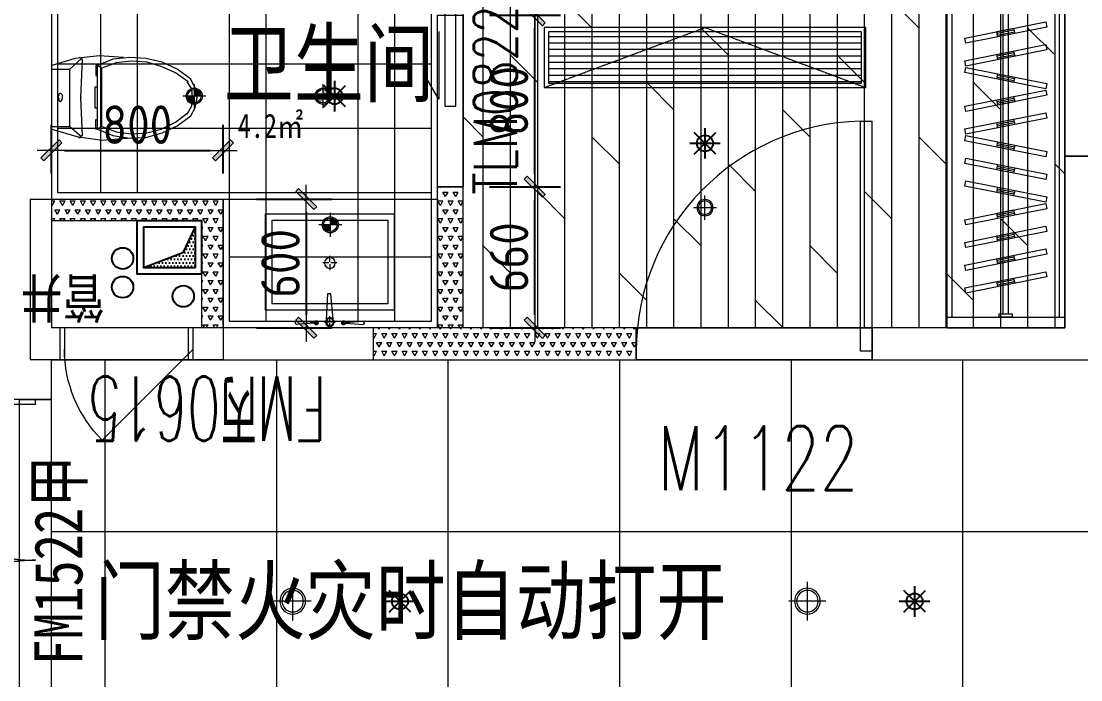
# Model space of a CAD drawing. Header units: millimetres. Extents: x 33621 to 401573, y -91663 to 133135.
# Drawn here: x 232790 to 237732, y 50554 to 53625 of the extents above; entities that cross this region are included whole.
import ezdxf
from ezdxf.enums import TextEntityAlignment as Align

# ---------------------------------------------------------------- set-up
doc = ezdxf.new("R2010")
doc.units = ezdxf.units.MM
doc.header["$LTSCALE"] = 10
for name, pattern in [('DASH', [0.35, 0.25, -0.1]), ('DOT', [0.2, 0.1, -0.1]), ('DOTE', [2.42, 2, -0.2, 0.02, -0.2]), ('HIDDEN', [0.375, 0.25, -0.125, 0, 0])]:
    doc.linetypes.add(name, pattern=pattern)
doc.layers.get('0').update_dxf_attribs({"color": 253})
doc.layers.get('Defpoints').update_dxf_attribs({"color": 250})
for name, color, linetype in [('DIM_LEAD', 253, 'Continuous'), ('EQUIP_喷头', 253, 'Continuous'), ('VPIPE-污水', 253, 'Continuous'), ('VPIPE-热给水', 253, 'Continuous'), ('VPIPE-给水', 253, 'Continuous'), ('WINDOW_TEXT', 253, 'Continuous'), ('填充', 253, 'Continuous'), ('洁具', 253, 'Continuous'), ('风道（排气道）', 253, 'Continuous')]:
    doc.layers.add(name, color=color, linetype=linetype)
for name, color, linetype, lineweight in [('DOOR【门】', 253, 'Continuous', 0), ('DS-4BS-FINISH【墙完成线】', 253, 'Continuous', 0), ('FC-FLOOR【地材分格】', 253, 'Continuous', 0), ('FF-Door【门】', 253, 'Continuous', 0), ('FF-FIXT【洁具】', 253, 'Continuous', 0), ('FF-FURN【成品家具】', 253, 'Continuous', 0), ('FF-FURN【成品家私】', 253, 'Continuous', 0), ('RC-FCU【空调设备】', 253, 'Continuous', 0), ('RC-FIN【天花轮廓线】', 253, 'Continuous', 0), ('RC-LIGHT【天花灯具】', 253, 'Continuous', 0), ('RC-Modelling【天花造型】', 253, 'Continuous', 0), ('RC-STR【天花细线】', 253, 'Continuous', 0), ('RC-Text【天花文字】', 253, 'Continuous', 0), ('TXT【平面空间文字】', 253, 'Continuous', 0), ('WALL', 253, 'Continuous', 0), ('Wall【新建墙】', 253, 'Continuous', 0), ('WINDOW', 253, 'Continuous', 0), ('新建墙体', 253, 'Continuous', 0)]:
    doc.layers.add(name, color=color, linetype=linetype, lineweight=lineweight)
doc.styles.add('_TCH_WINDOW', font='SIMPLEX', dxfattribs={"bigfont": 'GBCBIG'})
doc.styles.add('CCD_DIM', font='ARCHS.SHX')
doc.styles.add('SUN', font='romans.shx', dxfattribs={"width": 0.8, "bigfont": 'hzdx.shx'})
doc.styles.add('宋体', font='', dxfattribs={"width": 0.7})
doc.styles.add('文字', font='')
doc.styles.get('宋体').set_extended_font_data('SimSun')
doc.styles.get('文字').set_extended_font_data('SimSun')
doc.dimstyles.new('ZL_1：60', dxfattribs={"dimscale": 60, "dimtxt": 3, "dimasz": 1, "dimexe": 2, "dimexo": 2, "dimgap": 0.5, "dimtad": 1, "dimdec": 0, "dimrnd": 5, "dimdsep": 46, "dimtxsty": 'CCD_DIM', "dimblk": 'WS-cj', "dimblk1": 'WS-cj', "dimblk2": 'WS-cj', "dimcen": 0, "dimclrd": 44, "dimclre": 44, "dimclrt": 2, "dimadec": 0, "dimazin": 0, "dimtfac": 1, "dimtdec": 0, "dimtix": 1, "dimtofl": 0, "dimtmove": 2, "dimatfit": 3, "dimldrblk": 'hl_arrow2', "dimfxl": 6, "dimfxlon": 1, "dimarcsym": 0})
pattern_1 = [(60, (180619.538, 47115.71), (-23.8125, 41.24446), [23.8125, -23.8125]), (120, (180619.538, 47115.71), (-47.625, 3e-08), [23.8125, -23.8125]), (0, (180607.63, 47136.33), (23.8125, 41.24446), [23.8125, -23.8125])]

# ---------------------------------------------------------------- blocks, each defined once
blk = doc.blocks.new('$DorLib2D$00000001')
for p, q in [((0.45, 0.975), (0.5, 0.975)), ((0.45, 0), (0.45, 0.975)), ((0.5, 0), (0.5, 0.975)), ((0.5, 0), (0.45, 0))]:
    blk.add_line(p, q)
at = {"lineweight": 13}
blk.add_arc((0.475, 0), 0.975, 91.4693, 180, dxfattribs=at)
blk = doc.blocks.new('A$C5D954283')
at = {"color": 0, "linetype": 'Continuous'}
for p, q in [((-159.8, 511.3), (-159.8, 506.3)), ((-11.2, 374.3), (-17.5, 495.5)), ((159.8, 511.3), (159.8, 506.3)), ((15.1, 492.2), (4.8, 374.3)), ((4.8, 374.3), (-11.2, 374.3))]:
    blk.add_line(p, q, dxfattribs=at)
at = {"color": 8}
for p, q in [((-4, 505.5), (-26.2, 505.5)), ((0, 532.1), (0, 509.5)), ((0, 501.5), (0, 478.5)), ((25.8, 505.5), (4, 505.5)), ((0, 235.1), (0, 263.8)), ((-5, 230), (-32.8, 230)), ((0, 225), (0, 196.3)), ((32.3, 230), (5, 230))]:
    blk.add_line(p, q, dxfattribs=at)
at = {"color": 8, "ltscale": 1000, "const_width": 0.448}
blk.add_lwpolyline([(0, 505.7, -1), (0, 505.3, -1)], format="xyb", close=True, dxfattribs=at)
at = {"color": 0, "linetype": 'Continuous'}
blk.add_lwpolyline([(300, 0), (300, 450), (-300, 450), (-300, 0)], close=True, dxfattribs=at)
at = {"color": 8}
blk.add_lwpolyline([(270, 30), (270, 420), (-270, 420), (-270, 30)], close=True, dxfattribs=at)
at = {"color": 8, "const_width": 0.84}
blk.add_lwpolyline([(0.1, 230.5, -1), (0.1, 229.6, -1)], format="xyb", close=True, dxfattribs=at)
at = {"color": 0, "linetype": 'Continuous'}
blk.add_circle((0, 505.5), 20.2, dxfattribs=at)
at = {"color": 8}
for centre, radius in [((0.3, 505.7), 16.3), ((0, 230), 25.2)]:
    blk.add_circle(centre, radius, dxfattribs=at)
at = {"color": 0, "linetype": 'Continuous'}
for centre, start, end in [((-154.8, 511.3), 88.2889, 180), ((-154.8, 506.3), 180, 271.7111), ((154.8, 511.3), 0, 91.7111), ((154.8, 506.3), 268.2889, 0)]:
    blk.add_arc(centre, 5, start, end, dxfattribs=at)
at = {"color": 250, "linetype": 'DOT', "ltscale": 1000}
for points in [[(-57.3, 508.8), (-57.4, 510), (-57.8, 511.1), (-58.3, 512.1), (-59.1, 513), (-60, 513.8), (-61, 514.3), (-62.2, 514.7), (-63.3, 514.8), (-64.5, 514.7), (-65.6, 514.3), (-66.7, 513.8), (-67.6, 513), (-68.3, 512.1), (-68.9, 511.1), (-69.2, 510), (-69.3, 508.8), (-69.2, 507.6), (-68.9, 506.5), (-68.3, 505.5), (-67.6, 504.6), (-66.7, 503.8), (-65.6, 503.3), (-64.5, 502.9), (-63.3, 502.8), (-62.2, 502.9), (-61, 503.3), (-60, 503.8), (-59.1, 504.6), (-58.3, 505.5), (-57.8, 506.5), (-57.4, 507.6)], [(69.3, 508.8), (69.2, 510), (68.9, 511.1), (68.3, 512.1), (67.6, 513), (66.7, 513.8), (65.6, 514.3), (64.5, 514.7), (63.3, 514.8), (62.2, 514.7), (61, 514.3), (60, 513.8), (59.1, 513), (58.3, 512.1), (57.8, 511.1), (57.4, 510), (57.3, 508.8), (57.4, 507.6), (57.8, 506.5), (58.3, 505.5), (59.1, 504.6), (60, 503.8), (61, 503.3), (62.2, 502.9), (63.3, 502.8), (64.5, 502.9), (65.6, 503.3), (66.7, 503.8), (67.6, 504.6), (68.3, 505.5), (68.9, 506.5), (69.2, 507.6)]]:
    blk.add_wipeout(points, dxfattribs=at)
at = {"color": 0, "linetype": 'Continuous'}
for p, q in [((-72.3, 510.3), (-154.7, 516.3)), ((-72.3, 507.3), (-154.7, 501.3)), ((72.3, 510.3), (154.7, 516.3)), ((72.3, 507.3), (154.7, 501.3))]:
    blk.add_line(p, q, dxfattribs=at)
at = {"color": 0, "linetype": 'Continuous', "const_width": 12}
for points in [[(-63.3, 514.8, -1), (-63.3, 502.8, -1)], [(63.3, 514.8, 1), (63.3, 502.8, 1)]]:
    blk.add_lwpolyline(points, format="xyb", close=True, dxfattribs=at)
blk = doc.blocks.new('ZL_08127082')
at = {"layer": 'FF-FIXT【洁具】'}
for p, q in [((-184.1, -108.8), (-150.6, 0)), ((146.4, 0), (-150.6, 0)), ((-133.9, 0), (-133.9, -83.7)), ((133.9, 0), (133.9, -83.7)), ((146.4, 0), (179.9, -117.1)), ((-20.9, -37.7), (-16.7, -33.5)), ((-20.9, -41.8), (-20.9, -37.7)), ((-16.7, -46), (-20.9, -41.8)), ((-16.7, -33.5), (-12.6, -33.5)), ((-12.6, -50.2), (-16.7, -46)), ((-12.6, -33.5), (-4.2, -29.3)), ((-4.2, -29.3), (4.2, -33.5)), ((4.2, -33.5), (12.6, -33.5)), ((12.6, -46), (4.2, -50.2)), ((12.6, -33.5), (16.7, -37.7)), ((16.7, -41.8), (12.6, -46)), ((16.7, -37.7), (16.7, -41.8)), ((-133.9, -83.7), (-184.1, -138.1)), ((133.9, -83.7), (-133.9, -83.7)), ((4.2, -50.2), (-12.6, -50.2)), ((133.9, -83.7), (179.9, -138.1)), ((-196.6, -221.7), (-184.1, -108.8)), ((-179.9, -142.2), (0, -133.9)), ((0, -133.9), (0, -138.1)), ((0, -133.9), (175.7, -142.2)), ((184.1, -133.9), (175.7, -142.2)), ((179.9, -117.1), (196.6, -234.3)), ((184.1, -125.5), (184.1, -133.9)), ((-188.3, -334.7), (-196.6, -221.7)), ((-179.9, -284.5), (-150.6, -213.4)), ((-163.2, -301.2), (-138.1, -234.3)), ((-150.6, -205), (-104.6, -205)), ((-150.6, -213.4), (-150.6, -205)), ((-138.1, -234.3), (-150.6, -213.4)), ((146.4, -213.4), (-150.6, -213.4)), ((133.9, -234.3), (-138.1, -234.3)), ((-104.6, -205), (-104.6, -213.4)), ((-50.2, -213.4), (-50.2, -200.8)), ((-50.2, -200.8), (46, -200.8)), ((46, -213.4), (-50.2, -213.4)), ((46, -200.8), (46, -213.4)), ((100.4, -205), (100.4, -213.4)), ((146.4, -205), (100.4, -205)), ((133.9, -234.3), (146.4, -213.4)), ((133.9, -234.3), (159, -301.2)), ((146.4, -213.4), (146.4, -205)), ((146.4, -213.4), (175.7, -284.5)), ((196.6, -234.3), (188.3, -351.4)), ((-188.3, -364), (-179.9, -284.5)), ((175.7, -284.5), (188.3, -364)), ((-171.5, -372.3), (-163.2, -301.2)), ((159, -301.2), (167.3, -372.3)), ((-184.1, -439.3), (-188.3, -364)), ((-167.3, -443.4), (-171.5, -372.3)), ((167.3, -372.3), (163.2, -443.4)), ((188.3, -364), (184.1, -439.3)), ((-167.3, -514.6), (-184.1, -439.3)), ((-146.4, -510.4), (-167.3, -443.4)), ((163.2, -443.4), (146.4, -510.4)), ((184.1, -439.3), (163.2, -514.6)), ((-133.9, -585.7), (-167.3, -514.6)), ((-117.1, -577.3), (-146.4, -510.4)), ((146.4, -510.4), (113, -577.3)), ((163.2, -514.6), (129.7, -585.7)), ((-87.9, -648.4), (-133.9, -585.7)), ((-75.3, -635.9), (-117.1, -577.3)), ((113, -577.3), (71.1, -631.7)), ((129.7, -585.7), (83.7, -648.4)), ((-41.8, -652.6), (-75.3, -631.7)), ((75.3, -631.7), (37.7, -652.6)), ((-46, -669.4), (-87.9, -648.4)), ((0, -677.7), (-46, -669.4)), ((0, -656.8), (-41.8, -652.6)), ((37.7, -652.6), (0, -656.8)), ((46, -669.4), (0, -677.7)), ((83.7, -648.4), (46, -669.4))]:
    blk.add_line(p, q, dxfattribs=at)
blk = doc.blocks.new('ZL_08123655')
at = {"layer": 'FF-FIXT【洁具】'}
for p, q in [((-184.1, -138.1), (-188.3, -129.7)), ((-179.9, -142.2), (-184.1, -138.1))]:
    blk.add_line(p, q, dxfattribs=at)
at = {"layer": 'DIM_LEAD'}
blk.add_blockref('ZL_08127082', (0, 0), dxfattribs=at)
blk = doc.blocks.new('DOOR_D02')
at = {"layer": 'FF-Door【门】'}
for p, q in [((-0.4842, 0.4998), (-0.5, 0.4998)), ((-0.5, 0), (-0.5, 0.4998)), ((-0.4842, 0), (-0.4842, 0.5)), ((0.4842, 0), (0.4842, 0.5)), ((0.4842, 0.4998), (0.5, 0.4998)), ((0.5, 0), (0.5, 0.4998)), ((-0.4842, 0), (-0.5, 0)), ((0.4842, 0), (0.5, 0))]:
    blk.add_line(p, q, dxfattribs=at)
at = {"layer": 'FF-Door【门】', "color": 8, "linetype": 'HIDDEN', "ltscale": 15}
for centre, start, end in [((-0.5, 0), 0, 90), ((0.4995, 0), 90, 180)]:
    blk.add_arc(centre, 0.4998, start, end, dxfattribs=at)
blk = doc.blocks.new('ZL_0317145799')
at = {"layer": 'RC-FCU【空调设备】'}
h = blk.add_hatch(dxfattribs=at)
h.set_pattern_fill('_USER', color=8, scale=30, pattern_type=0)
h.set_pattern_definition([(0, (-5926276.942, -1197962.362), (0, 30), [])])
h.paths.add_polyline_path([(730, -260), (730, -20), (-730, -20), (-730, -260)])
blk.add_lwpolyline([(-750, -280), (-750, 0), (750, 0), (750, -280)], close=True, dxfattribs=at)
at = {"layer": 'RC-FCU【空调设备】', "color": 8, "linetype": 'DASH'}
blk.add_lwpolyline([(-750, 0), (0, -280), (750, 0)], dxfattribs=at)
at = {"layer": 'RC-FCU【空调设备】', "color": 8}
blk.add_lwpolyline([(-730, -260), (-730, -20), (730, -20), (730, -260)], close=True, dxfattribs=at)
blk = doc.blocks.new('圆形筒灯')
at = {"color": 251, "linetype": 'DOTE', "ltscale": 43.504693}
blk.add_line((0, 90.6), (0, -90.6), dxfattribs=at)
at = {"color": 251, "linetype": 'DOTE', "ltscale": 41.297046}
blk.add_line((86, 0), (-86, 0), dxfattribs=at)
blk.add_ellipse((0, 0), major_axis=(-42.4, 42.4), ratio=1, start_param=2.355868237233172, end_param=8.639053544412757)
at = {"color": 251}
blk.add_ellipse((0, 0), major_axis=(35.4, 35.4), ratio=1, start_param=5.49871431692557, end_param=11.78189962410516, dxfattribs=at)
blk = doc.blocks.new('ZL_060315399')
at = {"layer": 'RC-Modelling【天花造型】'}
blk.add_lwpolyline([(-32.3, -6066.1), (1067.7, -6066.1), (1067.7, -5916.1), (-32.3, -5916.1)], close=True, dxfattribs=at)
at = {"layer": 'RC-FCU【空调设备】', "xscale": -1, "rotation": 180}
blk.add_blockref('ZL_0317145799', (288.1, -4795.9), dxfattribs=at)
at = {"layer": 'RC-LIGHT【天花灯具】', "xscale": -0.625, "yscale": 0.625, "zscale": 0.625, "rotation": 180}
blk.add_blockref('圆形筒灯', (288.1, -5356), dxfattribs=at)
blk = doc.blocks.new('WS-cj')
blk.add_hatch(color=2).paths.add_polyline_path([(0.588, 0.818), (-0.818, -0.588), (-0.588, -0.818), (0.818, 0.588)])
at = {"color": 2, "linetype": 'ByBlock', "lineweight": 0}
for p, q in [((-1.1, 0), (0, 0)), ((0, 0), (1.1, 0))]:
    blk.add_line(p, q, dxfattribs=at)
at = {"color": 2}
blk.add_lwpolyline([(0.588, 0.818), (-0.818, -0.588), (-0.588, -0.818), (0.818, 0.588)], close=True, dxfattribs=at)
blk = doc.blocks.new('*D462')
at = {"layer": 'Defpoints', "color": 0, "transparency": 16777216}
for p in [(233731.7, 53022.4), (232931.7, 52795.3), (233731.7, 52795.3)]:
    blk.add_point(p, dxfattribs=at)
at = {"layer": '新建墙体', "color": 44, "lineweight": -2, "transparency": 16777216}
for p, q in [((232931.7, 52915.3), (232931.7, 53142.4)), ((233731.7, 52915.3), (233731.7, 53142.4)), ((232991.7, 53022.4), (233671.7, 53022.4))]:
    blk.add_line(p, q, dxfattribs=at)
at = {"layer": '新建墙体', "color": 44, "lineweight": -2, "transparency": 16777216, "xscale": 60, "yscale": 60, "zscale": 60, "rotation": 180}
blk.add_blockref('WS-cj', (232931.7, 53022.4), dxfattribs=at)
at = {"layer": '新建墙体', "color": 44, "lineweight": -2, "transparency": 16777216, "xscale": 60, "yscale": 60, "zscale": 60}
blk.add_blockref('WS-cj', (233731.7, 53022.4), dxfattribs=at)
at = {"layer": '新建墙体', "color": 2, "transparency": 16777216, "insert": (233331.7, 53142.4), "char_height": 180, "attachment_point": 5, "style": 'CCD_DIM'}
blk.add_mtext('800', dxfattribs=at)
blk = doc.blocks.new('hl_arrow2')
at = {"color": 2}
blk.add_line((-0.221, 0), (-1, 0), dxfattribs=at)
blk.add_lwpolyline([(-0.221, 0), (-0.861, -0.689), (-0.654, -0.862), (0, 0), (-0.654, 0.862), (-0.861, 0.689)], close=True, dxfattribs=at)
blk = doc.blocks.new('*D463')
at = {"layer": 'Defpoints', "color": 0, "transparency": 16777216}
for p in [(233767.9, 52795.3), (233767.9, 52195.3), (234119.6, 52195.3)]:
    blk.add_point(p, dxfattribs=at)
at = {"layer": '新建墙体', "color": 44, "lineweight": -2, "transparency": 16777216}
for p, q in [((233887.9, 52795.3), (234239.6, 52795.3)), ((234119.6, 52735.3), (234119.6, 52255.3)), ((233887.9, 52195.3), (234239.6, 52195.3))]:
    blk.add_line(p, q, dxfattribs=at)
at = {"layer": '新建墙体', "color": 44, "lineweight": -2, "transparency": 16777216, "xscale": 60, "yscale": 60, "zscale": 60}
for p, rotation in [((234119.6, 52795.3), 90), ((234119.6, 52195.3), 270)]:
    blk.add_blockref('WS-cj', p, dxfattribs=dict(at, rotation=rotation))
at = {"layer": '新建墙体', "color": 2, "transparency": 16777216, "insert": (233999.6, 52495.3), "char_height": 180, "attachment_point": 5, "rotation": 90, "style": 'CCD_DIM'}
blk.add_mtext('600', dxfattribs=at)
blk = doc.blocks.new('*D464')
at = {"layer": 'Defpoints', "color": 0, "transparency": 16777216}
for p in [(234854.1, 52852.7), (235185.5, 52852.7), (234854.1, 52194.9)]:
    blk.add_point(p, dxfattribs=at)
at = {"layer": '新建墙体', "color": 44, "lineweight": -2, "transparency": 16777216}
for p, q in [((234974.1, 52852.7), (235305.5, 52852.7)), ((235185.5, 52254.9), (235185.5, 52792.7)), ((234974.1, 52194.9), (235305.5, 52194.9))]:
    blk.add_line(p, q, dxfattribs=at)
at = {"layer": '新建墙体', "color": 44, "lineweight": -2, "transparency": 16777216, "xscale": 60, "yscale": 60, "zscale": 60}
for p, rotation in [((235185.5, 52852.7), 90), ((235185.5, 52194.9), 270)]:
    blk.add_blockref('WS-cj', p, dxfattribs=dict(at, rotation=rotation))
at = {"layer": '新建墙体', "color": 2, "transparency": 16777216, "insert": (235065.5, 52523.8), "char_height": 180, "attachment_point": 5, "rotation": 90, "style": 'CCD_DIM'}
blk.add_mtext('660', dxfattribs=at)
blk = doc.blocks.new('*D465')
at = {"layer": 'Defpoints', "color": 0, "transparency": 16777216}
for p in [(234854.1, 53652.7), (235185.5, 53652.7), (234854.1, 52852.7)]:
    blk.add_point(p, dxfattribs=at)
at = {"layer": '新建墙体', "color": 44, "lineweight": -2, "transparency": 16777216}
for p, q in [((234974.1, 53652.7), (235305.5, 53652.7)), ((235185.5, 52912.7), (235185.5, 53592.7)), ((234974.1, 52852.7), (235305.5, 52852.7))]:
    blk.add_line(p, q, dxfattribs=at)
at = {"layer": '新建墙体', "color": 44, "lineweight": -2, "transparency": 16777216, "xscale": 60, "yscale": 60, "zscale": 60}
for p, rotation in [((235185.5, 53652.7), 90), ((235185.5, 52852.7), 270)]:
    blk.add_blockref('WS-cj', p, dxfattribs=dict(at, rotation=rotation))
at = {"layer": '新建墙体', "color": 2, "transparency": 16777216, "insert": (235065.5, 53252.7), "char_height": 180, "attachment_point": 5, "rotation": 90, "style": 'CCD_DIM'}
blk.add_mtext('800', dxfattribs=at)
blk = doc.blocks.new('*D466')
at = {"layer": 'Defpoints', "color": 0, "transparency": 16777216}
for p in [(234854.1, 54795.5), (235185.5, 54795.5), (234854.1, 53652.7)]:
    blk.add_point(p, dxfattribs=at)
at = {"layer": '新建墙体', "color": 44, "lineweight": -2, "transparency": 16777216}
for p, q in [((234974.1, 54795.5), (235305.5, 54795.5)), ((235185.5, 53712.7), (235185.5, 54735.5)), ((234974.1, 53652.7), (235305.5, 53652.7))]:
    blk.add_line(p, q, dxfattribs=at)
at = {"layer": '新建墙体', "color": 44, "lineweight": -2, "transparency": 16777216, "xscale": 60, "yscale": 60, "zscale": 60}
for p, rotation in [((235185.5, 54795.5), 90), ((235185.5, 53652.7), 270)]:
    blk.add_blockref('WS-cj', p, dxfattribs=dict(at, rotation=rotation))
at = {"layer": '新建墙体', "color": 2, "transparency": 16777216, "insert": (235058, 54224.1), "char_height": 180, "attachment_point": 5, "rotation": 90, "style": 'CCD_DIM'}
blk.add_mtext('1145', dxfattribs=at)
blk = doc.blocks.new('防雾筒灯')
at = {"ltscale": 30}
h = blk.add_hatch(dxfattribs=at)
h.set_pattern_fill('DOTS', color=251, scale=3)
h.set_pattern_definition([(0, (-62.322, -46.6336), (2.38125, 4.7625), [0, -4.7625])])
edge = h.paths.add_edge_path()
edge.add_ellipse((0, 0), major_axis=(35.4, 35.4), ratio=1, start_angle=315, end_angle=405)
edge.add_line((0, 50), (0, 0))
edge.add_line((0, 0), (50, 0))
edge = h.paths.add_edge_path()
edge.add_line((0, 0), (-50, 0))
edge.add_ellipse((0, 0), major_axis=(35.4, 35.4), ratio=1, start_angle=495, end_angle=225)
edge.add_line((0, -50), (0, 0))
at = {"color": 251, "linetype": 'DOTE', "ltscale": 43.504693}
blk.add_line((0, 90.6), (0, -90.6), dxfattribs=at)
at = {"color": 251, "linetype": 'DOTE', "ltscale": 41.297046}
blk.add_line((86, 0), (-86, 0), dxfattribs=at)
blk.add_ellipse((0, 0), major_axis=(-42.4, 42.4), ratio=1, start_param=2.355868237233172, end_param=8.639053544412757)
at = {"color": 251}
blk.add_ellipse((0, 0), major_axis=(35.4, 35.4), ratio=1, start_param=5.49871431692557, end_param=11.78189962410516, dxfattribs=at)
blk = doc.blocks.new('$TwtSys$00000125')
at = {"color": 9}
for p, q in [((0.403, -0.403), (-0.403, 0.403)), ((-0.403, -0.403), (0.403, 0.403)), ((0, 0.57), (0, -0.57)), ((0.57, 0), (-0.57, 0))]:
    blk.add_line(p, q, dxfattribs=at)
at = {"color": 8}
blk.add_circle((0, 0), 0.3, dxfattribs=at)
blk = doc.blocks.new('$DorLib2D$00000114')
at = {"color": 0}
blk.add_line((0.5, 0), (-0.2071, 0.7071), dxfattribs=at)
blk.add_arc((0.5, 0), 1, 135, 180, dxfattribs=at)
blk = doc.blocks.new('PQD')
at = {"layer": '填充'}
h = blk.add_hatch(dxfattribs=at)
h.set_pattern_fill('DOTS', color=256, scale=10, style=0)
h.paths.add_polyline_path([(517039.4, 222520.7), (516799.4, 222520.7), (516799.4, 222330.7), (516857.1, 222450.6)])
blk.add_lwpolyline([(516799.4, 222330.7), (516857.1, 222450.6), (517039.4, 222520.7)], dxfattribs=at)
at = {"layer": '风道（排气道）'}
for points in [[(516769.4, 222550.7), (517069.4, 222550.7), (517069.4, 222300.7), (516769.4, 222300.7)], [(516799.4, 222520.7), (517039.4, 222520.7), (517039.4, 222330.7), (516799.4, 222330.7)]]:
    blk.add_lwpolyline(points, close=True, dxfattribs=at)

msp = doc.modelspace()

# ---------------------------------------------------------------- hatches: boundary and pattern name
at = {"layer": 'FC-FLOOR【地材分格】'}
h = msp.add_hatch(dxfattribs=at)
h.set_pattern_fill('DOLMIT', color=256, scale=20, angle=90, double=1)
h.set_pattern_definition([(90, (104135.23, -1.14), (-127, 8e-15), []), (135, (104135.23, -1.14), (-253.9998, -253.9998), [179.6051, -359.2102])])
h.paths.add_polyline_path([(232931.2, 58045.3), (233156.7, 58045.3), (233156.7, 58345.3), (237656.7, 58345.3), (237656.7, 52195.3), (236954.2, 52195.3), (236954.2, 52195.3), (234851.7, 52195.3), (234851.7, 54795.5), (232932.3, 54795.5)])
h = msp.add_hatch(dxfattribs=at)
h.set_pattern_fill('_USER', color=256, scale=800, double=1, pattern_type=0)
h.set_pattern_definition([(0, (243581.7, 52045.3), (0, 800), []), (90, (243581.7, 52045.3), (-800, 5e-14), [])])
h.paths.add_polyline_path([(261356.7, 52046.4), (261356.7, 49795.3), (254756.7, 49795.3), (254756.7, 50245.3), (254156.7, 50245.3), (254156.7, 49795.3), (247556.7, 49795.3), (247556.7, 50245.3), (246956.7, 50245.3), (246956.7, 49795.3), (240356.7, 49795.3), (240356.7, 50245.3), (239756.7, 50245.3), (239756.7, 49795.3), (233156.7, 49795.3), (233156.7, 50245.3), (232931.7, 50245.3), (232931.7, 52045.3), (240356.7, 52045.3), (240356.7, 58345.3), (243581.7, 58345.3), (243581.7, 52045.3)])
h = msp.add_hatch(dxfattribs=at)
h.set_pattern_fill('_USER', color=256, scale=600, double=1, pattern_type=0)
h.set_pattern_definition([(0, (233761.74, 52825.26), (0, 600), []), (90, (233761.74, 52825.26), (-600, 4e-14), [])])
h.paths.add_polyline_path([(232962.9, 54645.5), (234701.7, 54645.5), (234701.7, 52225.3), (233761.7, 52225.3), (233761.7, 52825.3), (232961.8, 52825.3)])
at = {"layer": 'RC-STR【天花细线】'}
h = msp.add_hatch(dxfattribs=at)
h.set_pattern_fill('矩形600X300', color=256, double=1, pattern_type=2)
h.set_pattern_definition([(0, (233931.8, 52825.26), (0, 300), []), (90, (233931.8, 52825.26), (-600, 4e-14), [])])
h.paths.add_polyline_path([(234701.6, 52225.3), (233761.7, 52225.3), (233761.7, 52825.3), (232962.3, 52825.3), (232962.6, 54645.5), (234701.9, 54645.5)])
at = {"layer": '新建墙体'}
h = msp.add_hatch(dxfattribs=at)
h.set_pattern_fill('TRIANG', color=4, scale=5)
h.set_pattern_definition(pattern_1)
h.paths.add_polyline_path([(234851.7, 52852.7), (234731.7, 52852.7), (234731.7, 52195.3), (234851.7, 52195.3)])
h = msp.add_hatch(dxfattribs=at)
h.set_pattern_fill('TRIANG', color=4, scale=5)
h.set_pattern_definition(pattern_1)
h.paths.add_polyline_path([(233731.7, 52795.3), (232931.7, 52795.3), (232931.7, 52695.3), (233631.7, 52695.3), (233631.7, 52195.3), (233731.7, 52195.3)])
h = msp.add_hatch(dxfattribs=at)
h.set_pattern_fill('TRIANG', color=4, scale=5)
h.set_pattern_definition(pattern_1)
h.paths.add_polyline_path([(235658.8, 52195.3), (234431.7, 52195.3), (234431.7, 52045.3), (235658.8, 52045.3)])

# ---------------------------------------------------------------- linework, layer by layer
at = {"layer": 'DOOR【门】'}
msp.add_lwpolyline([(234766.7, 53229.3), (234816.7, 53229.3), (234816.7, 53959.3), (234766.7, 53959.3)], close=True, dxfattribs=at)
msp.add_lwpolyline([(234738.1, 53576.4), (234738.1, 53262.1), (234687.3, 53349.2)], dxfattribs=at)
at = {"layer": 'FF-FURN【成品家具】'}
msp.add_line((234851.7, 53652.7), (234851.7, 52852.7), dxfattribs=at)
at = {"layer": 'FF-FURN【成品家私】'}
for points in [[(237656.7, 52195.3), (237656.7, 53995.3), (237106.7, 53995.3), (237106.7, 52195.3)], [(237656.7, 52245.3), (237656.7, 52195.3), (237106.7, 52195.3), (237106.7, 52245.3)], [(237411.7, 52260.3), (237411.7, 52245.3), (237351.7, 52245.3), (237351.7, 52260.3)]]:
    msp.add_lwpolyline(points, close=True, dxfattribs=at)
for points in [[(237131.7, 52245.3), (237131.7, 53945.3)], [(237631.7, 52245.3), (237631.7, 53945.3)]]:
    msp.add_lwpolyline(points, dxfattribs=at)
at = {"layer": 'FF-FURN【成品家私】', "ltscale": 0.006}
for points in [[(237369.2, 52260.3), (237369.2, 53930.3)], [(237394.2, 52260.3), (237394.2, 53930.3)]]:
    msp.add_lwpolyline(points, dxfattribs=at)
for points in [[(237190.5, 53546.4), (237568.1, 53621.5), (237573, 53597), (237195.4, 53521.9)], [(237340.1, 53576.2), (237418.5, 53591.8), (237423.4, 53567.3), (237344.9, 53551.7)], [(237341.5, 53568.8), (237420, 53584.4), (237421.9, 53574.6), (237343.5, 53559)], [(237190.5, 53440.6), (237568.1, 53515.7), (237573, 53491.1), (237195.4, 53416)], [(237340.1, 53470.3), (237418.5, 53485.9), (237423.4, 53461.4), (237344.9, 53445.8)], [(237341.5, 53463), (237420, 53478.6), (237421.9, 53468.8), (237343.5, 53453.1)], [(237568.1, 53310.2), (237190.5, 53385.3), (237195.4, 53409.8), (237573, 53334.7)], [(237418.5, 53339.9), (237340.1, 53355.5), (237344.9, 53380), (237423.4, 53364.4)], [(237420, 53347.3), (237341.5, 53362.9), (237343.5, 53372.7), (237421.9, 53357.1)], [(237190.5, 53228.8), (237568.1, 53303.9), (237573, 53279.4), (237195.4, 53204.3)], [(237340.1, 53258.5), (237418.5, 53274.2), (237423.4, 53249.6), (237344.9, 53234)], [(237341.5, 53251.2), (237420, 53266.8), (237421.9, 53257), (237343.5, 53241.4)], [(237190.5, 53122.9), (237568.1, 53198), (237573, 53173.5), (237195.4, 53098.4)], [(237340.1, 53152.7), (237418.5, 53168.3), (237423.4, 53143.7), (237344.9, 53128.1)], [(237341.5, 53145.3), (237420, 53160.9), (237421.9, 53151.1), (237343.5, 53135.5)], [(237568.1, 52992.5), (237190.5, 53067.6), (237195.4, 53092.1), (237573, 53017)], [(237418.5, 53022.3), (237340.1, 53037.9), (237344.9, 53062.4), (237423.4, 53046.8)], [(237420, 53029.6), (237341.5, 53045.2), (237343.5, 53055), (237421.9, 53039.4)], [(237568.1, 52886.6), (237190.5, 52961.7), (237195.4, 52986.3), (237573, 52911.1)], [(237418.5, 52916.4), (237340.1, 52932), (237344.9, 52956.5), (237423.4, 52940.9)], [(237420, 52923.7), (237341.5, 52939.3), (237343.5, 52949.1), (237421.9, 52933.5)], [(237568.1, 52780.7), (237190.5, 52855.9), (237195.4, 52880.4), (237573, 52805.3)], [(237418.5, 52810.5), (237340.1, 52826.1), (237344.9, 52850.6), (237423.4, 52835)], [(237420, 52817.9), (237341.5, 52833.5), (237343.5, 52843.3), (237421.9, 52827.7)], [(237190.5, 52699.4), (237568.1, 52774.5), (237573, 52750), (237195.4, 52674.9)], [(237340.1, 52729.1), (237418.5, 52744.7), (237423.4, 52720.2), (237344.9, 52704.6)], [(237341.5, 52721.8), (237420, 52737.4), (237421.9, 52727.6), (237343.5, 52712)], [(237190.5, 52593.5), (237568.1, 52668.6), (237573, 52644.1), (237195.4, 52569)], [(237340.1, 52623.3), (237418.5, 52638.9), (237423.4, 52614.3), (237344.9, 52598.7)], [(237341.5, 52615.9), (237420, 52631.5), (237421.9, 52621.7), (237343.5, 52606.1)], [(237190.5, 52487.6), (237568.1, 52562.7), (237573, 52538.2), (237195.4, 52463.1)], [(237340.1, 52517.4), (237418.5, 52533), (237423.4, 52508.5), (237344.9, 52492.8)], [(237341.5, 52510), (237420, 52525.6), (237421.9, 52515.8), (237343.5, 52500.2)], [(237190.5, 52381.7), (237568.1, 52456.8), (237573, 52432.3), (237195.4, 52357.2)], [(237340.1, 52411.5), (237418.5, 52427.1), (237423.4, 52402.6), (237344.9, 52387)], [(237341.5, 52404.1), (237420, 52419.7), (237421.9, 52409.9), (237343.5, 52394.3)]]:
    msp.add_lwpolyline(points, close=True, dxfattribs=at)
at = {"layer": 'RC-FIN【天花轮廓线】'}
for points in [[(234731.7, 53652.7), (234851.7, 53652.7), (234851.7, 52852.7), (234731.7, 52852.7)], [(232971.2, 52045.3), (233571.2, 52045.3), (233571.2, 52195.3), (232971.2, 52195.3)], [(235658.8, 52195.3), (236758.8, 52195.3), (236758.8, 52045.3), (235658.8, 52045.3)], [(232931.7, 51861.2), (232781.7, 51861.2), (232781.7, 50361.2), (232931.7, 50361.2)]]:
    msp.add_lwpolyline(points, close=True, dxfattribs=at)
at = {"layer": 'VPIPE-污水'}
msp.add_circle((233546.3, 52342.4), 50, dxfattribs=at)
at = {"layer": 'VPIPE-热给水'}
msp.add_circle((233263.2, 52518.8), 50, dxfattribs=at)
at = {"layer": 'VPIPE-给水'}
msp.add_circle((233263.2, 52384.8), 50, dxfattribs=at)
at = {"layer": 'WALL', "color": 9}
for p, q in [((232931.7, 58011.4), (232931.7, 52196.4)), ((237656.7, 55594.1), (237656.7, 52994.1)), ((237656.7, 52995.3), (237656.7, 52195.3)), ((237806.7, 52995.3), (237656.7, 52995.3)), ((240356.7, 52994.1), (237656.7, 52994.1)), ((232831.7, 52795.3), (233731.7, 52795.3)), ((232831.7, 52795.3), (232831.7, 52045.3)), ((233731.7, 52795.3), (233731.7, 52045.3)), ((232931.7, 52695.3), (233631.7, 52695.3)), ((232931.7, 52695.3), (232931.7, 52195.3)), ((233631.7, 52695.3), (233631.7, 52195.3)), ((233631.7, 52195.3), (232931.7, 52195.3)), ((235658.8, 52045.3), (235658.8, 52195.3)), ((237656.7, 52195.3), (236758.8, 52195.3)), ((236758.8, 52195.3), (236758.8, 52045.3)), ((233731.7, 52045.3), (232831.7, 52045.3)), ((232931.7, 51861.2), (232931.7, 52046.4)), ((232931.7, 52045.3), (235658.8, 52045.3)), ((236758.8, 52045.3), (237731.7, 52045.3)), ((232781.7, 51861.2), (232931.7, 51861.2))]:
    msp.add_line(p, q, dxfattribs=at)
at = {"layer": 'Wall【新建墙】'}
for p, q in [((234731.7, 52195.3), (234731.7, 52852.7)), ((234731.7, 52852.7), (234851.7, 52852.7)), ((234851.7, 52195.3), (234851.7, 52852.7))]:
    msp.add_line(p, q, dxfattribs=at)
at = {"layer": 'WINDOW'}
for p, q in [((233592.2, 52195.3), (232992.2, 52195.3)), ((232992.2, 52195.3), (232992.2, 52045.3)), ((233592.2, 52045.3), (233592.2, 52195.3)), ((233592.2, 52045.3), (232992.2, 52045.3))]:
    msp.add_line(p, q, dxfattribs=at)

# ---------------------------------------------------------------- block references
at = {"layer": 'DIM_LEAD', "xscale": -1, "rotation": 90}
msp.add_blockref('ZL_08123655', (232932.9, 53267.4), dxfattribs=at)
at = {"layer": 'DOOR【门】'}
ref = msp.add_blockref('$DorLib2D$00000001', (236208.8, 52086.4), dxfattribs=dict(at, xscale=1100, yscale=1100, zscale=1100))
ref.add_attrib('A', 'M1122', (235758.8, 51438.6), dxfattribs={"layer": 'WINDOW_TEXT', "height": 297.5, "style": '_TCH_WINDOW', "width": 0.705882})
at = {"layer": 'DOOR【门】', "xscale": -600, "yscale": 600, "zscale": -600, "rotation": 180}
msp.add_blockref('$DorLib2D$00000114', (233292.2, 52095.3), dxfattribs=at)
at = {"layer": 'DOOR【门】'}
ref = msp.add_blockref('DOOR_D02', (232856.7, 51111.2), dxfattribs=dict(at, xscale=1500, yscale=1500, zscale=1500, rotation=89.99999999895059))
ref.add_attrib('A', 'FM1522甲', dxfattribs={"layer": 'TXT【平面空间文字】', "height": 225, "rotation": 90, "style": '文字', "width": 0.8}).set_placement((232969.2, 51111.2), align=Align.MIDDLE)
at = {"layer": 'EQUIP_喷头', "xscale": 125, "yscale": 125, "zscale": 125}
for p in [(234251.7, 53275.3), (235979.2, 53055.4), (234556.7, 50919.1), (236956.7, 50919.1)]:
    msp.add_blockref('$TwtSys$00000125', p, dxfattribs=at)
at = {"layer": 'RC-LIGHT【天花灯具】', "xscale": 0.625, "yscale": 0.625, "zscale": 0.625}
for p in [(233597.6, 53275.3), (234197.6, 53275.3)]:
    msp.add_blockref('防雾筒灯', p, dxfattribs=at)
at = {"layer": 'RC-LIGHT【天花灯具】', "xscale": -1, "rotation": 180}
for p in [(234056.7, 50920.3), (236456.7, 50920.3)]:
    msp.add_blockref('圆形筒灯', p, dxfattribs=at)
at = {"layer": '洁具', "rotation": 180}
msp.add_blockref('PQD', (750401.1, 274996), dxfattribs=at)

# ---------------------------------------------------------------- texts
at = {"layer": 'DOOR【门】', "style": '_TCH_WINDOW', "width": 0.75}
msp.add_text('TLM0822', height=200, rotation=90, dxfattribs=at).set_placement((235101.8, 52816.9))
at = {"layer": 'DOOR【门】', "ltscale": 100, "style": 'SUN', "width": 0.6}
msp.add_text('FM丙0615', height=300, rotation=180, dxfattribs=at).set_placement((234214.2, 51968.2, 0))
at = {"layer": 'RC-Text【天花文字】', "width": 0.8}
for s, height, style, p in [('卫生间', 300, '文字', (233734.4, 53278.6)), ('4.2㎡', 112.5, '宋体', (233800.1, 53080.9)), ('门禁火灾时自动打开', 300, '文字', (233133.2, 50772.3))]:
    msp.add_text(s, height=height, dxfattribs=dict(at, style=style)).set_placement(p)
at = {"layer": 'RC-Text【天花文字】', "style": '文字', "width": 0.8}
msp.add_text('管井', height=180, rotation=180, dxfattribs=at).set_placement((233180.7, 52424.9))

# ---------------------------------------------------------------- dimensions: what is measured, and where the dimension line sits
at = {"layer": '新建墙体'}
for base, p1, p2, picture, middle in [((235185.5, 54795.5), (234854.1, 53652.7), (234854.1, 54795.5), '*D466', (235058, 54224.1)), ((235185.5, 53652.7), (234854.1, 52852.7), (234854.1, 53652.7), '*D465', (235065.5, 53252.7)), ((235185.5, 52852.7), (234854.1, 52194.9), (234854.1, 52852.7), '*D464', (235065.5, 52523.8))]:
    dim = msp.add_linear_dim(base=base, p1=p1, p2=p2, angle=90, dimstyle='ZL_1：60', dxfattribs=at)
    dim.commit()
    dim.dimension.update_dxf_attribs({"geometry": picture, "text_midpoint": middle})
dim = msp.add_linear_dim(base=(233731.7, 53022.4), p1=(232931.7, 52795.3), p2=(233731.7, 52795.3), dimstyle='ZL_1：60', dxfattribs=at)
dim.commit()
dim.dimension.update_dxf_attribs({"geometry": '*D462', "text_midpoint": (233331.7, 53142.4)})

# ---------------------------------------------------------------- next in the draw order: block references
at = {"layer": 'FF-FIXT【洁具】', "linetype": 'Continuous', "xscale": -1, "rotation": 180}
msp.add_blockref('A$C5D954283', (234230.1, 52727.4), dxfattribs=at)

# ---------------------------------------------------------------- next in the draw order: linework, layer by layer
at = {"layer": 'DS-4BS-FINISH【墙完成线】'}
for points in [[(232931.2, 58045.3), (233156.7, 58045.3), (233156.7, 58345.3), (237656.7, 58345.3), (237656.7, 52195.3), (236954.2, 52195.3), (236954.2, 52195.3), (234851.7, 52195.3), (234851.7, 54795.5), (232932.3, 54795.5)], [(232962.9, 54645.5), (234701.7, 54645.5), (234701.7, 52225.3), (233761.7, 52225.3), (233761.7, 52825.3), (232961.8, 52825.3)]]:
    msp.add_lwpolyline(points, close=True, dxfattribs=at)
msp.add_lwpolyline([(261356.7, 52046.4), (261356.7, 49795.3), (254756.7, 49795.3), (254756.7, 50245.3), (254156.7, 50245.3), (254156.7, 49795.3), (247556.7, 49795.3), (247556.7, 50245.3), (246956.7, 50245.3), (246956.7, 49795.3), (240356.7, 49795.3), (240356.7, 50245.3), (239756.7, 50245.3), (239756.7, 49795.3), (233156.7, 49795.3), (233156.7, 50245.3), (232931.7, 50245.3), (232931.7, 52045.3), (240356.7, 52045.3), (240356.7, 58345.3), (243581.7, 58345.3), (243581.7, 52045.3), (261356.7, 52046.4)], dxfattribs=at)
at = {"layer": 'FF-FIXT【洁具】', "linetype": 'Continuous'}
msp.add_lwpolyline([(234731.7, 52195.3), (233731.7, 52195.3), (233731.7, 52795.3), (234731.7, 52795.3)], close=True, dxfattribs=at)
at = {"layer": 'WALL', "color": 9}
msp.add_line((235658.8, 52195.3), (232931.7, 52195.3), dxfattribs=at)
at = {"layer": '新建墙体'}
msp.add_line((234431.7, 52195.3), (234431.7, 52045.3), dxfattribs=at)

# ---------------------------------------------------------------- next in the draw order: block references
at = {"layer": 'RC-LIGHT【天花灯具】'}
msp.add_blockref('ZL_060315399', (235691.1, 58111.4), dxfattribs=at)
at = {"layer": 'RC-LIGHT【天花灯具】', "xscale": 0.625, "yscale": 0.625, "zscale": 0.625}
msp.add_blockref('防雾筒灯', (234231.7, 52675.3), dxfattribs=at)

# ---------------------------------------------------------------- next in the draw order: dimensions: what is measured, and where the dimension line sits
at = {"layer": '新建墙体'}
dim = msp.add_linear_dim(base=(234119.6, 52195.3), p1=(233767.9, 52795.3), p2=(233767.9, 52195.3), angle=90, dimstyle='ZL_1：60', dxfattribs=at)
dim.commit()
dim.dimension.update_dxf_attribs({"geometry": '*D463', "text_midpoint": (233999.6, 52495.3)})

doc.saveas('drawing.dxf')
